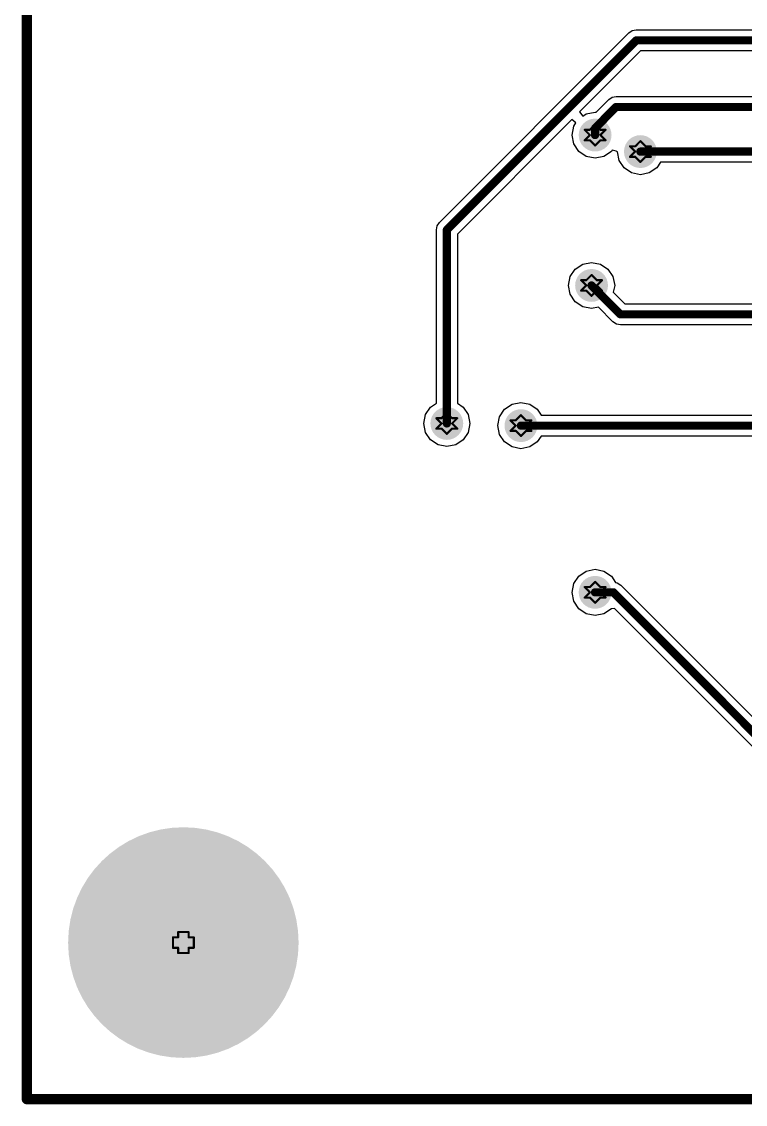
# Model space of a CAD drawing. Header units: millimetres. Extents: x -4.38 to -1.03, y 0 to 2.6.
# Drawn here: x -4.385 to -3.693, y -0.005 to 1.03 of the extents above; entities that cross this region are included whole.
import ezdxf

# ---------------------------------------------------------------- set-up
doc = ezdxf.new("R2010")
doc.units = ezdxf.units.MM
doc.header["$MEASUREMENT"] = 0
for name, color, linetype in [('BottomLayer', 5, 'Continuous'), ('DrillDrawing', 1, 'Continuous'), ('Mechanical1', 6, 'Continuous'), ('PadHoleLayer', 156, 'Continuous')]:
    doc.layers.add(name, color=color, linetype=linetype)

msp = doc.modelspace()

# ---------------------------------------------------------------- hatches: boundary and pattern name
at = {"layer": 'BottomLayer'}
h = msp.add_hatch(color=5, dxfattribs=at)
edge = h.paths.add_edge_path()
edge.add_arc((-3.8364, 0.9213), 0.0157, 0, 360, ccw=False)
h = msp.add_hatch(color=5, dxfattribs=at)
edge = h.paths.add_edge_path()
edge.add_arc((-3.7931, 0.9055), 0.0157, 0, 360, ccw=False)
h = msp.add_hatch(color=5, dxfattribs=at)
edge = h.paths.add_edge_path()
edge.add_arc((-3.8398, 0.7776), 0.0157, 0, 360, ccw=False)
h = msp.add_hatch(color=5, dxfattribs=at)
edge = h.paths.add_edge_path()
edge.add_arc((-3.9782, 0.6457), 0.0157, 0, 360, ccw=False)
h = msp.add_hatch(color=5, dxfattribs=at)
edge = h.paths.add_edge_path()
edge.add_arc((-3.9073, 0.6436), 0.0157, 0, 360, ccw=False)
h = msp.add_hatch(color=5, dxfattribs=at)
edge = h.paths.add_edge_path()
edge.add_arc((-3.8364, 0.4843), 0.0157, 0, 360, ccw=False)
h = msp.add_hatch(color=5, dxfattribs=at)
edge = h.paths.add_edge_path()
edge.add_arc((-4.2301, 0.1496), 0.1102, 0, 360, ccw=False)
at = {"layer": 'PadHoleLayer'}
h = msp.add_hatch(color=156, dxfattribs=at)
edge = h.paths.add_edge_path()
edge.add_arc((-4.2301, 0.1496), 0.063, 0, 360, ccw=False)

# ---------------------------------------------------------------- linework, layer by layer
at = {"layer": 'BottomLayer'}
for p, q in [((-4.3797, 2.5984), (-4.3797, 0)), ((-3.9853, 0.8378), (-3.8042, 1.0189)), ((-3.8042, 1.0189), (-3.8009, 1.0211)), ((-3.8009, 1.0211), (-3.7971, 1.0218)), ((-3.7971, 1.0218), (-1.8741, 1.0218)), ((-3.7929, 1.0018), (-3.8513, 0.9434)), ((-1.8782, 1.0018), (-3.7929, 1.0018)), ((-3.8353, 0.9433), (-3.8234, 0.9552)), ((-3.8234, 0.9552), (-3.8201, 0.9574)), ((-3.8201, 0.9574), (-3.8163, 0.9581)), ((-3.8163, 0.9581), (-3.2437, 0.9581)), ((-3.8513, 0.9434), (-3.8481, 0.9395)), ((-3.8481, 0.9395), (-3.8449, 0.9417)), ((-3.8449, 0.9417), (-3.8364, 0.9433)), ((-3.8364, 0.9433), (-3.8354, 0.9431)), ((-3.8354, 0.9431), (-3.8353, 0.9433)), ((-3.8586, 0.9361), (-3.9681, 0.8266)), ((-3.8547, 0.9329), (-3.8586, 0.9361)), ((-3.8568, 0.9297), (-3.8547, 0.9329)), ((-3.8585, 0.9213), (-3.8568, 0.9297)), ((-3.8568, 0.9128), (-3.8585, 0.9213)), ((-3.852, 0.9056), (-3.8568, 0.9128)), ((-3.8449, 0.9009), (-3.852, 0.9056)), ((-3.8364, 0.8992), (-3.8449, 0.9009)), ((-3.828, 0.9009), (-3.8364, 0.8992)), ((-3.8208, 0.9056), (-3.828, 0.9009)), ((-3.82, 0.9068), (-3.8208, 0.9056)), ((-3.8162, 0.9058), (-3.82, 0.9068)), ((-3.8151, 0.9052), (-3.8162, 0.9058)), ((-3.8135, 0.8971), (-3.8151, 0.9052)), ((-3.8087, 0.8899), (-3.8135, 0.8971)), ((-3.8016, 0.8851), (-3.8087, 0.8899)), ((-3.7775, 0.8899), (-3.7847, 0.8851)), ((-3.7738, 0.8955), (-3.7775, 0.8899)), ((-3.4197, 0.8955), (-3.7738, 0.8955)), ((-3.7931, 0.8834), (-3.8016, 0.8851)), ((-3.7847, 0.8851), (-3.7931, 0.8834)), ((-3.9882, 0.8307), (-3.9874, 0.8345)), ((-3.9882, 0.665), (-3.9882, 0.8307)), ((-3.9874, 0.8345), (-3.9853, 0.8378)), ((-3.9681, 0.8266), (-3.9681, 0.665)), ((-3.8554, 0.7932), (-3.8483, 0.798)), ((-3.8483, 0.798), (-3.8398, 0.7996)), ((-3.8398, 0.7996), (-3.8314, 0.798)), ((-3.8314, 0.798), (-3.8242, 0.7932)), ((-3.8602, 0.786), (-3.8554, 0.7932)), ((-3.8242, 0.7932), (-3.8194, 0.786)), ((-3.8619, 0.7776), (-3.8602, 0.786)), ((-3.8602, 0.7691), (-3.8619, 0.7776)), ((-3.8194, 0.786), (-3.8177, 0.7776)), ((-3.8177, 0.7776), (-3.8191, 0.771)), ((-3.8554, 0.762), (-3.8602, 0.7691)), ((-3.8191, 0.771), (-3.8081, 0.76)), ((-3.8483, 0.7572), (-3.8554, 0.762)), ((-3.8398, 0.7555), (-3.8483, 0.7572)), ((-3.8332, 0.7568), (-3.8398, 0.7555)), ((-3.8193, 0.7429), (-3.8332, 0.7568)), ((-3.8081, 0.76), (-3.5733, 0.76)), ((-3.8161, 0.7407), (-3.8193, 0.7429)), ((-3.8122, 0.7399), (-3.8161, 0.7407)), ((-3.4306, 0.7399), (-3.8122, 0.7399)), ((-3.9938, 0.6613), (-3.9882, 0.665)), ((-3.9681, 0.665), (-3.9625, 0.6613)), ((-3.9229, 0.6592), (-3.9158, 0.664)), ((-3.9158, 0.664), (-3.9073, 0.6656)), ((-3.9073, 0.6656), (-3.8989, 0.664)), ((-3.8989, 0.664), (-3.8917, 0.6592)), ((-4.0002, 0.6457), (-3.9986, 0.6541)), ((-3.9986, 0.6541), (-3.9938, 0.6613)), ((-3.9625, 0.6613), (-3.9578, 0.6541)), ((-3.9578, 0.6541), (-3.9561, 0.6457)), ((-3.9294, 0.6436), (-3.9277, 0.652)), ((-3.9277, 0.652), (-3.9229, 0.6592)), ((-3.8917, 0.6592), (-3.888, 0.6536)), ((-3.888, 0.6536), (-3.4293, 0.6536)), ((-3.9986, 0.6372), (-4.0002, 0.6457)), ((-3.9561, 0.6457), (-3.9578, 0.6372)), ((-3.9277, 0.6351), (-3.9294, 0.6436)), ((-3.9938, 0.6301), (-3.9986, 0.6372)), ((-3.9578, 0.6372), (-3.9625, 0.6301)), ((-3.9229, 0.628), (-3.9277, 0.6351)), ((-3.888, 0.6335), (-3.8917, 0.628)), ((-3.4335, 0.6335), (-3.888, 0.6335)), ((-3.9866, 0.6253), (-3.9938, 0.6301)), ((-3.9782, 0.6236), (-3.9866, 0.6253)), ((-3.9697, 0.6253), (-3.9782, 0.6236)), ((-3.9625, 0.6301), (-3.9697, 0.6253)), ((-3.9158, 0.6232), (-3.9229, 0.628)), ((-3.9073, 0.6215), (-3.9158, 0.6232)), ((-3.8989, 0.6232), (-3.9073, 0.6215)), ((-3.8917, 0.628), (-3.8989, 0.6232)), ((-3.8568, 0.4927), (-3.852, 0.4999)), ((-3.852, 0.4999), (-3.8449, 0.5046)), ((-3.8449, 0.5046), (-3.8364, 0.5063)), ((-3.8364, 0.5063), (-3.828, 0.5046)), ((-3.828, 0.5046), (-3.8208, 0.4999)), ((-3.8208, 0.4999), (-3.8168, 0.4938)), ((-3.8585, 0.4843), (-3.8568, 0.4927)), ((-3.8168, 0.4938), (-3.8152, 0.4935)), ((-3.8152, 0.4935), (-3.8119, 0.4913)), ((-3.8119, 0.4913), (-3.6564, 0.3358)), ((-3.8568, 0.4758), (-3.8585, 0.4843)), ((-3.852, 0.4686), (-3.8568, 0.4758)), ((-3.8449, 0.4639), (-3.852, 0.4686)), ((-3.8208, 0.4686), (-3.828, 0.4639)), ((-3.8179, 0.4689), (-3.8208, 0.4686)), ((-3.6677, 0.3187), (-3.8179, 0.4689)), ((-3.8364, 0.4622), (-3.8449, 0.4639)), ((-3.828, 0.4639), (-3.8364, 0.4622)), ((-4.3797, 0), (-1.0333, 0))]:
    msp.add_line(p, q, dxfattribs=at)
at = {"layer": 'BottomLayer', "const_width": 0.00787}
for points in [[(-3.7971, 1.0118), (-3.9782, 0.8307)], [(-1.8741, 1.0118), (-3.7971, 1.0118)], [(-3.8163, 0.9481), (-3.8282, 0.9362)], [(-3.2437, 0.9481), (-3.8163, 0.9481)], [(-3.8282, 0.9359), (-3.8364, 0.9277)], [(-3.8364, 0.9213), (-3.8364, 0.9277)], [(-3.8282, 0.9359), (-3.8282, 0.9362)], [(-3.4197, 0.9055), (-3.7931, 0.9055)], [(-3.9782, 0.6457), (-3.9782, 0.8307)], [(-3.8122, 0.75), (-3.8398, 0.7776)], [(-3.4306, 0.75), (-3.8122, 0.75)], [(-3.4293, 0.6436), (-3.9073, 0.6436)], [(-3.819, 0.4843), (-3.8364, 0.4843)], [(-3.6606, 0.3258), (-3.819, 0.4843)]]:
    msp.add_lwpolyline(points, dxfattribs=at)
at = {"layer": 'BottomLayer', "const_width": 0.00394}
for points in [[(-3.7951, 1.0118, -1), (-3.799, 1.0118, -1)], [(-3.7951, 1.0118, -1), (-3.799, 1.0118, -1)], [(-3.8143, 0.9481, -1), (-3.8183, 0.9481, -1)], [(-3.8143, 0.9481, -1), (-3.8183, 0.9481, -1)], [(-3.8345, 0.9277, -1), (-3.8384, 0.9277, -1)], [(-3.8345, 0.9277, -1), (-3.8384, 0.9277, -1)], [(-3.8262, 0.9362, -1), (-3.8301, 0.9362, -1)], [(-3.8262, 0.9362, -1), (-3.8301, 0.9362, -1)], [(-3.8262, 0.9359, -1), (-3.8301, 0.9359, -1)], [(-3.8262, 0.9359, -1), (-3.8301, 0.9359, -1)], [(-3.8345, 0.9213, -1), (-3.8384, 0.9213, -1)], [(-3.7912, 0.9055, -1), (-3.7951, 0.9055, -1)], [(-3.9762, 0.8307, -1), (-3.9801, 0.8307, -1)], [(-3.9762, 0.8307, -1), (-3.9801, 0.8307, -1)], [(-3.8379, 0.7776, -1), (-3.8418, 0.7776, -1)], [(-3.8103, 0.75, -1), (-3.8142, 0.75, -1)], [(-3.8103, 0.75, -1), (-3.8142, 0.75, -1)], [(-3.9762, 0.6457, -1), (-3.9801, 0.6457, -1)], [(-3.9054, 0.6436, -1), (-3.9093, 0.6436, -1)], [(-3.8345, 0.4843, -1), (-3.8384, 0.4843, -1)], [(-3.817, 0.4843, -1), (-3.821, 0.4843, -1)], [(-3.817, 0.4843, -1), (-3.821, 0.4843, -1)]]:
    msp.add_lwpolyline(points, format="xyb", close=True, dxfattribs=at)
at = {"layer": 'DrillDrawing', "const_width": 0.002}
for points in [[(-3.8364, 0.9313), (-3.8414, 0.9263)], [(-3.8314, 0.9263), (-3.8364, 0.9313)], [(-3.8414, 0.9263), (-3.8464, 0.9263)], [(-3.8414, 0.9213), (-3.8464, 0.9263)], [(-3.8414, 0.9213), (-3.8464, 0.9163)], [(-3.8264, 0.9263), (-3.8314, 0.9213)], [(-3.8264, 0.9263), (-3.8314, 0.9263)], [(-3.8264, 0.9163), (-3.8314, 0.9213)], [(-3.8414, 0.9163), (-3.8464, 0.9163)], [(-3.8364, 0.9113), (-3.8414, 0.9163)], [(-3.8314, 0.9163), (-3.8364, 0.9113)], [(-3.8264, 0.9163), (-3.8314, 0.9163)], [(-3.7981, 0.9105), (-3.8031, 0.9105)], [(-3.7981, 0.9055), (-3.8031, 0.9105)], [(-3.7931, 0.9155), (-3.7981, 0.9105)], [(-3.7881, 0.9105), (-3.7931, 0.9155)], [(-3.7831, 0.9105), (-3.7881, 0.9055)], [(-3.7831, 0.9105), (-3.7881, 0.9105)], [(-3.7981, 0.9055), (-3.8031, 0.9005)], [(-3.7981, 0.9005), (-3.8031, 0.9005)], [(-3.7931, 0.8955), (-3.7981, 0.9005)], [(-3.7881, 0.9005), (-3.7931, 0.8955)], [(-3.7831, 0.9005), (-3.7881, 0.9055)], [(-3.7831, 0.9005), (-3.7881, 0.9005)], [(-3.8398, 0.7876), (-3.8448, 0.7826)], [(-3.8348, 0.7826), (-3.8398, 0.7876)], [(-3.8448, 0.7826), (-3.8498, 0.7826)], [(-3.8448, 0.7776), (-3.8498, 0.7826)], [(-3.8448, 0.7776), (-3.8498, 0.7726)], [(-3.8298, 0.7826), (-3.8348, 0.7776)], [(-3.8298, 0.7826), (-3.8348, 0.7826)], [(-3.8298, 0.7726), (-3.8348, 0.7776)], [(-3.8448, 0.7726), (-3.8498, 0.7726)], [(-3.8398, 0.7676), (-3.8448, 0.7726)], [(-3.8348, 0.7726), (-3.8398, 0.7676)], [(-3.8298, 0.7726), (-3.8348, 0.7726)], [(-3.9782, 0.6557), (-3.9832, 0.6507)], [(-3.9732, 0.6507), (-3.9782, 0.6557)], [(-3.9073, 0.6536), (-3.9123, 0.6486)], [(-3.9023, 0.6486), (-3.9073, 0.6536)], [(-3.9832, 0.6507), (-3.9882, 0.6507)], [(-3.9832, 0.6457), (-3.9882, 0.6507)], [(-3.9832, 0.6457), (-3.9882, 0.6407)], [(-3.9832, 0.6407), (-3.9882, 0.6407)], [(-3.9782, 0.6357), (-3.9832, 0.6407)], [(-3.9732, 0.6407), (-3.9782, 0.6357)], [(-3.9682, 0.6507), (-3.9732, 0.6457)], [(-3.9682, 0.6507), (-3.9732, 0.6507)], [(-3.9682, 0.6407), (-3.9732, 0.6457)], [(-3.9682, 0.6407), (-3.9732, 0.6407)], [(-3.9123, 0.6486), (-3.9173, 0.6486)], [(-3.9123, 0.6436), (-3.9173, 0.6486)], [(-3.9123, 0.6436), (-3.9173, 0.6386)], [(-3.8973, 0.6486), (-3.9023, 0.6436)], [(-3.8973, 0.6486), (-3.9023, 0.6486)], [(-3.8973, 0.6386), (-3.9023, 0.6436)], [(-3.9123, 0.6386), (-3.9173, 0.6386)], [(-3.9073, 0.6336), (-3.9123, 0.6386)], [(-3.9023, 0.6386), (-3.9073, 0.6336)], [(-3.8973, 0.6386), (-3.9023, 0.6386)], [(-3.8414, 0.4893), (-3.8464, 0.4893)], [(-3.8414, 0.4843), (-3.8464, 0.4893)], [(-3.8364, 0.4943), (-3.8414, 0.4893)], [(-3.8314, 0.4893), (-3.8364, 0.4943)], [(-3.8264, 0.4893), (-3.8314, 0.4843)], [(-3.8264, 0.4893), (-3.8314, 0.4893)], [(-3.8414, 0.4843), (-3.8464, 0.4793)], [(-3.8414, 0.4793), (-3.8464, 0.4793)], [(-3.8364, 0.4743), (-3.8414, 0.4793)], [(-3.8314, 0.4793), (-3.8364, 0.4743)], [(-3.8264, 0.4793), (-3.8314, 0.4843)], [(-3.8264, 0.4793), (-3.8314, 0.4793)], [(-4.2351, 0.1546), (-4.2401, 0.1546)], [(-4.2401, 0.1446), (-4.2401, 0.1546)], [(-4.2251, 0.1596), (-4.2351, 0.1596)], [(-4.2351, 0.1546), (-4.2351, 0.1596)], [(-4.2251, 0.1546), (-4.2251, 0.1596)], [(-4.2201, 0.1546), (-4.2251, 0.1546)], [(-4.2201, 0.1446), (-4.2201, 0.1546)], [(-4.2351, 0.1446), (-4.2401, 0.1446)], [(-4.2351, 0.1396), (-4.2351, 0.1446)], [(-4.2201, 0.1446), (-4.2251, 0.1446)], [(-4.2251, 0.1396), (-4.2251, 0.1446)], [(-4.2251, 0.1396), (-4.2351, 0.1396)]]:
    msp.add_lwpolyline(points, dxfattribs=at)
at = {"layer": 'DrillDrawing', "const_width": 0.001}
for points in [[(-3.8359, 0.9313, -1), (-3.8369, 0.9313, -1)], [(-3.8359, 0.9313, -1), (-3.8369, 0.9313, -1)], [(-3.8459, 0.9263, -1), (-3.8469, 0.9263, -1)], [(-3.8459, 0.9263, -1), (-3.8469, 0.9263, -1)], [(-3.8409, 0.9263, -1), (-3.8419, 0.9263, -1)], [(-3.8409, 0.9263, -1), (-3.8419, 0.9263, -1)], [(-3.8409, 0.9213, -1), (-3.8419, 0.9213, -1)], [(-3.8409, 0.9213, -1), (-3.8419, 0.9213, -1)], [(-3.8309, 0.9263, -1), (-3.8319, 0.9263, -1)], [(-3.8309, 0.9263, -1), (-3.8319, 0.9263, -1)], [(-3.8309, 0.9213, -1), (-3.8319, 0.9213, -1)], [(-3.8309, 0.9213, -1), (-3.8319, 0.9213, -1)], [(-3.8259, 0.9263, -1), (-3.8269, 0.9263, -1)], [(-3.8259, 0.9263, -1), (-3.8269, 0.9263, -1)], [(-3.8459, 0.9163, -1), (-3.8469, 0.9163, -1)], [(-3.8459, 0.9163, -1), (-3.8469, 0.9163, -1)], [(-3.8409, 0.9163, -1), (-3.8419, 0.9163, -1)], [(-3.8409, 0.9163, -1), (-3.8419, 0.9163, -1)], [(-3.8359, 0.9113, -1), (-3.8369, 0.9113, -1)], [(-3.8359, 0.9113, -1), (-3.8369, 0.9113, -1)], [(-3.8309, 0.9163, -1), (-3.8319, 0.9163, -1)], [(-3.8309, 0.9163, -1), (-3.8319, 0.9163, -1)], [(-3.8259, 0.9163, -1), (-3.8269, 0.9163, -1)], [(-3.8259, 0.9163, -1), (-3.8269, 0.9163, -1)], [(-3.8026, 0.9105, -1), (-3.8036, 0.9105, -1)], [(-3.8026, 0.9105, -1), (-3.8036, 0.9105, -1)], [(-3.7976, 0.9105, -1), (-3.7986, 0.9105, -1)], [(-3.7976, 0.9105, -1), (-3.7986, 0.9105, -1)], [(-3.7926, 0.9155, -1), (-3.7936, 0.9155, -1)], [(-3.7926, 0.9155, -1), (-3.7936, 0.9155, -1)], [(-3.7876, 0.9105, -1), (-3.7886, 0.9105, -1)], [(-3.7876, 0.9105, -1), (-3.7886, 0.9105, -1)], [(-3.7826, 0.9105, -1), (-3.7836, 0.9105, -1)], [(-3.7826, 0.9105, -1), (-3.7836, 0.9105, -1)], [(-3.8026, 0.9005, -1), (-3.8036, 0.9005, -1)], [(-3.8026, 0.9005, -1), (-3.8036, 0.9005, -1)], [(-3.7976, 0.9055, -1), (-3.7986, 0.9055, -1)], [(-3.7976, 0.9055, -1), (-3.7986, 0.9055, -1)], [(-3.7976, 0.9005, -1), (-3.7986, 0.9005, -1)], [(-3.7976, 0.9005, -1), (-3.7986, 0.9005, -1)], [(-3.7876, 0.9055, -1), (-3.7886, 0.9055, -1)], [(-3.7876, 0.9055, -1), (-3.7886, 0.9055, -1)], [(-3.7876, 0.9005, -1), (-3.7886, 0.9005, -1)], [(-3.7876, 0.9005, -1), (-3.7886, 0.9005, -1)], [(-3.7826, 0.9005, -1), (-3.7836, 0.9005, -1)], [(-3.7826, 0.9005, -1), (-3.7836, 0.9005, -1)], [(-3.7926, 0.8955, -1), (-3.7936, 0.8955, -1)], [(-3.7926, 0.8955, -1), (-3.7936, 0.8955, -1)], [(-3.8393, 0.7876, -1), (-3.8403, 0.7876, -1)], [(-3.8393, 0.7876, -1), (-3.8403, 0.7876, -1)], [(-3.8493, 0.7826, -1), (-3.8503, 0.7826, -1)], [(-3.8493, 0.7826, -1), (-3.8503, 0.7826, -1)], [(-3.8443, 0.7826, -1), (-3.8453, 0.7826, -1)], [(-3.8443, 0.7826, -1), (-3.8453, 0.7826, -1)], [(-3.8443, 0.7776, -1), (-3.8453, 0.7776, -1)], [(-3.8443, 0.7776, -1), (-3.8453, 0.7776, -1)], [(-3.8343, 0.7826, -1), (-3.8353, 0.7826, -1)], [(-3.8343, 0.7826, -1), (-3.8353, 0.7826, -1)], [(-3.8343, 0.7776, -1), (-3.8353, 0.7776, -1)], [(-3.8343, 0.7776, -1), (-3.8353, 0.7776, -1)], [(-3.8293, 0.7826, -1), (-3.8303, 0.7826, -1)], [(-3.8293, 0.7826, -1), (-3.8303, 0.7826, -1)], [(-3.8493, 0.7726, -1), (-3.8503, 0.7726, -1)], [(-3.8493, 0.7726, -1), (-3.8503, 0.7726, -1)], [(-3.8443, 0.7726, -1), (-3.8453, 0.7726, -1)], [(-3.8443, 0.7726, -1), (-3.8453, 0.7726, -1)], [(-3.8393, 0.7676, -1), (-3.8403, 0.7676, -1)], [(-3.8393, 0.7676, -1), (-3.8403, 0.7676, -1)], [(-3.8343, 0.7726, -1), (-3.8353, 0.7726, -1)], [(-3.8343, 0.7726, -1), (-3.8353, 0.7726, -1)], [(-3.8293, 0.7726, -1), (-3.8303, 0.7726, -1)], [(-3.8293, 0.7726, -1), (-3.8303, 0.7726, -1)], [(-3.9777, 0.6557, -1), (-3.9787, 0.6557, -1)], [(-3.9777, 0.6557, -1), (-3.9787, 0.6557, -1)], [(-3.9068, 0.6536, -1), (-3.9078, 0.6536, -1)], [(-3.9068, 0.6536, -1), (-3.9078, 0.6536, -1)], [(-3.9877, 0.6507, -1), (-3.9887, 0.6507, -1)], [(-3.9877, 0.6507, -1), (-3.9887, 0.6507, -1)], [(-3.9877, 0.6407, -1), (-3.9887, 0.6407, -1)], [(-3.9877, 0.6407, -1), (-3.9887, 0.6407, -1)], [(-3.9827, 0.6507, -1), (-3.9837, 0.6507, -1)], [(-3.9827, 0.6507, -1), (-3.9837, 0.6507, -1)], [(-3.9827, 0.6457, -1), (-3.9837, 0.6457, -1)], [(-3.9827, 0.6457, -1), (-3.9837, 0.6457, -1)], [(-3.9827, 0.6407, -1), (-3.9837, 0.6407, -1)], [(-3.9827, 0.6407, -1), (-3.9837, 0.6407, -1)], [(-3.9727, 0.6507, -1), (-3.9737, 0.6507, -1)], [(-3.9727, 0.6507, -1), (-3.9737, 0.6507, -1)], [(-3.9727, 0.6457, -1), (-3.9737, 0.6457, -1)], [(-3.9727, 0.6457, -1), (-3.9737, 0.6457, -1)], [(-3.9727, 0.6407, -1), (-3.9737, 0.6407, -1)], [(-3.9727, 0.6407, -1), (-3.9737, 0.6407, -1)], [(-3.9677, 0.6507, -1), (-3.9687, 0.6507, -1)], [(-3.9677, 0.6507, -1), (-3.9687, 0.6507, -1)], [(-3.9677, 0.6407, -1), (-3.9687, 0.6407, -1)], [(-3.9677, 0.6407, -1), (-3.9687, 0.6407, -1)], [(-3.9168, 0.6486, -1), (-3.9178, 0.6486, -1)], [(-3.9168, 0.6486, -1), (-3.9178, 0.6486, -1)], [(-3.9118, 0.6486, -1), (-3.9128, 0.6486, -1)], [(-3.9118, 0.6486, -1), (-3.9128, 0.6486, -1)], [(-3.9118, 0.6436, -1), (-3.9128, 0.6436, -1)], [(-3.9118, 0.6436, -1), (-3.9128, 0.6436, -1)], [(-3.9018, 0.6486, -1), (-3.9028, 0.6486, -1)], [(-3.9018, 0.6486, -1), (-3.9028, 0.6486, -1)], [(-3.9018, 0.6436, -1), (-3.9028, 0.6436, -1)], [(-3.9018, 0.6436, -1), (-3.9028, 0.6436, -1)], [(-3.8968, 0.6486, -1), (-3.8978, 0.6486, -1)], [(-3.8968, 0.6486, -1), (-3.8978, 0.6486, -1)], [(-3.9777, 0.6357, -1), (-3.9787, 0.6357, -1)], [(-3.9777, 0.6357, -1), (-3.9787, 0.6357, -1)], [(-3.9168, 0.6386, -1), (-3.9178, 0.6386, -1)], [(-3.9168, 0.6386, -1), (-3.9178, 0.6386, -1)], [(-3.9118, 0.6386, -1), (-3.9128, 0.6386, -1)], [(-3.9118, 0.6386, -1), (-3.9128, 0.6386, -1)], [(-3.9068, 0.6336, -1), (-3.9078, 0.6336, -1)], [(-3.9068, 0.6336, -1), (-3.9078, 0.6336, -1)], [(-3.9018, 0.6386, -1), (-3.9028, 0.6386, -1)], [(-3.9018, 0.6386, -1), (-3.9028, 0.6386, -1)], [(-3.8968, 0.6386, -1), (-3.8978, 0.6386, -1)], [(-3.8968, 0.6386, -1), (-3.8978, 0.6386, -1)], [(-3.8459, 0.4893, -1), (-3.8469, 0.4893, -1)], [(-3.8459, 0.4893, -1), (-3.8469, 0.4893, -1)], [(-3.8409, 0.4893, -1), (-3.8419, 0.4893, -1)], [(-3.8409, 0.4893, -1), (-3.8419, 0.4893, -1)], [(-3.8359, 0.4943, -1), (-3.8369, 0.4943, -1)], [(-3.8359, 0.4943, -1), (-3.8369, 0.4943, -1)], [(-3.8309, 0.4893, -1), (-3.8319, 0.4893, -1)], [(-3.8309, 0.4893, -1), (-3.8319, 0.4893, -1)], [(-3.8259, 0.4893, -1), (-3.8269, 0.4893, -1)], [(-3.8259, 0.4893, -1), (-3.8269, 0.4893, -1)], [(-3.8459, 0.4793, -1), (-3.8469, 0.4793, -1)], [(-3.8459, 0.4793, -1), (-3.8469, 0.4793, -1)], [(-3.8409, 0.4843, -1), (-3.8419, 0.4843, -1)], [(-3.8409, 0.4843, -1), (-3.8419, 0.4843, -1)], [(-3.8409, 0.4793, -1), (-3.8419, 0.4793, -1)], [(-3.8409, 0.4793, -1), (-3.8419, 0.4793, -1)], [(-3.8309, 0.4843, -1), (-3.8319, 0.4843, -1)], [(-3.8309, 0.4843, -1), (-3.8319, 0.4843, -1)], [(-3.8309, 0.4793, -1), (-3.8319, 0.4793, -1)], [(-3.8309, 0.4793, -1), (-3.8319, 0.4793, -1)], [(-3.8259, 0.4793, -1), (-3.8269, 0.4793, -1)], [(-3.8259, 0.4793, -1), (-3.8269, 0.4793, -1)], [(-3.8359, 0.4743, -1), (-3.8369, 0.4743, -1)], [(-3.8359, 0.4743, -1), (-3.8369, 0.4743, -1)], [(-4.2396, 0.1546, -1), (-4.2406, 0.1546, -1)], [(-4.2396, 0.1546, -1), (-4.2406, 0.1546, -1)], [(-4.2346, 0.1596, -1), (-4.2356, 0.1596, -1)], [(-4.2346, 0.1596, -1), (-4.2356, 0.1596, -1)], [(-4.2346, 0.1546, -1), (-4.2356, 0.1546, -1)], [(-4.2346, 0.1546, -1), (-4.2356, 0.1546, -1)], [(-4.2246, 0.1596, -1), (-4.2256, 0.1596, -1)], [(-4.2246, 0.1596, -1), (-4.2256, 0.1596, -1)], [(-4.2246, 0.1546, -1), (-4.2256, 0.1546, -1)], [(-4.2246, 0.1546, -1), (-4.2256, 0.1546, -1)], [(-4.2196, 0.1546, -1), (-4.2206, 0.1546, -1)], [(-4.2196, 0.1546, -1), (-4.2206, 0.1546, -1)], [(-4.2396, 0.1446, -1), (-4.2406, 0.1446, -1)], [(-4.2396, 0.1446, -1), (-4.2406, 0.1446, -1)], [(-4.2346, 0.1446, -1), (-4.2356, 0.1446, -1)], [(-4.2346, 0.1446, -1), (-4.2356, 0.1446, -1)], [(-4.2246, 0.1446, -1), (-4.2256, 0.1446, -1)], [(-4.2246, 0.1446, -1), (-4.2256, 0.1446, -1)], [(-4.2196, 0.1446, -1), (-4.2206, 0.1446, -1)], [(-4.2196, 0.1446, -1), (-4.2206, 0.1446, -1)], [(-4.2346, 0.1396, -1), (-4.2356, 0.1396, -1)], [(-4.2346, 0.1396, -1), (-4.2356, 0.1396, -1)], [(-4.2246, 0.1396, -1), (-4.2256, 0.1396, -1)], [(-4.2246, 0.1396, -1), (-4.2256, 0.1396, -1)]]:
    msp.add_lwpolyline(points, format="xyb", close=True, dxfattribs=at)
at = {"layer": 'Mechanical1', "const_width": 0.01}
for points in [[(-4.3797, 0), (-4.3797, 2.5984)], [(-1.0333, 0), (-4.3797, 0)]]:
    msp.add_lwpolyline(points, dxfattribs=at)
at = {"layer": 'Mechanical1', "const_width": 0.005}
msp.add_lwpolyline([(-4.3772, 0, -1), (-4.3822, 0, -1)], format="xyb", close=True, dxfattribs=at)
msp.add_lwpolyline([(-4.3772, 0, -1), (-4.3822, 0, -1)], format="xyb", close=True, dxfattribs=at)

doc.saveas('drawing.dxf')
